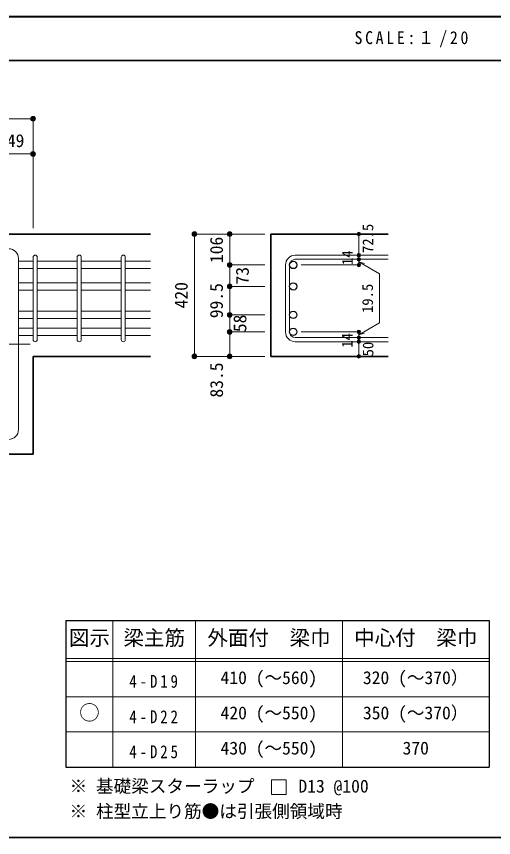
# Model space of a CAD drawing. Units: millimetres at full size, sheet at 1:20; some dimension numbers follow another scale. Extents: x -3982 to 3969, y -2797 to 2801.
# Drawn here: x 796 to 2422, y 2 to 2801 of the extents above; entities that cross this region are included whole.
import ezdxf
from ezdxf.enums import TextEntityAlignment as Align

# ---------------------------------------------------------------- set-up
doc = ezdxf.new("R2010")
doc.units = ezdxf.units.MM
doc.header["$LTSCALE"] = 20
doc.header["$PDMODE"] = 32
doc.header["$PDSIZE"] = 12
doc.linetypes.add('CHAIN1', pattern=[8, 5, -1, 1, -1])
for name, color, linetype, lineweight in [('6-1_躯体線', 2, 'Continuous', 35), ('6-4_フープ', 7, 'Continuous', 18), ('6-5_梁主筋', 7, 'Continuous', 18), ('6-6_S.T.P.', 7, 'Continuous', 18), ('6-7_文字', 7, 'Continuous', 18), ('6-D_寸法', 4, 'Continuous', 9), ('6-E_枠', 7, 'Continuous', 18), ('F-0_枠', 6, 'Continuous', 40)]:
    doc.layers.add(name, color=color, linetype=linetype, lineweight=lineweight)
doc.styles.add('ＭＳ ゴシック', font='')
doc.styles.get('ＭＳ ゴシック').set_extended_font_data('MS Gothic')

msp = doc.modelspace()

# ---------------------------------------------------------------- linework, layer by layer
at = {"layer": '6-1_躯体線'}
for p, q in [((1253.29, 2059.12), (103.29, 2059.12)), ((1662.96, 2059.12), (2062.96, 2059.12)), ((1662.96, 2059.12), (1662.96, 1642.12)), ((853.29, 1309.12), (853.29, 1642.12)), ((1253.29, 1642.12), (853.29, 1642.12)), ((1662.96, 1642.12), (2062.96, 1642.12)), ((853.29, 1309.12), (648.79, 1309.12))]:
    msp.add_line(p, q, dxfattribs=at)
at = {"layer": '6-4_フープ'}
msp.add_line((803.29, 1392.62), (803.29, 1975.62), dxfattribs=at)
for centre, start, end in [((769.79, 1975.62), 0, 90), ((769.79, 1392.62), 270, 0)]:
    msp.add_arc(centre, 33.5, start, end, dxfattribs=at)
at = {"layer": '6-5_梁主筋'}
for p, q in [((853.29, 1966.07), (803.29, 1966.07)), ((1003.29, 1966.07), (867.29, 1966.07)), ((1153.29, 1966.07), (1017.29, 1966.07)), ((1253.29, 1966.07), (1167.29, 1966.07)), ((853.29, 1941.07), (803.29, 1941.07)), ((1003.29, 1941.07), (867.29, 1941.07)), ((1153.29, 1941.07), (1017.29, 1941.07)), ((1253.29, 1941.07), (1167.29, 1941.07)), ((853.29, 1893.12), (803.29, 1893.12)), ((1003.29, 1893.12), (867.29, 1893.12)), ((1153.29, 1893.12), (1017.29, 1893.12)), ((1253.29, 1893.12), (1167.29, 1893.12)), ((853.29, 1868.12), (803.29, 1868.12)), ((1003.29, 1868.12), (867.29, 1868.12)), ((1153.29, 1868.12), (1017.29, 1868.12)), ((1253.29, 1868.12), (1167.29, 1868.12)), ((853.29, 1796.12), (803.29, 1796.12)), ((1003.29, 1796.12), (867.29, 1796.12)), ((1153.29, 1796.12), (1017.29, 1796.12)), ((1253.29, 1796.12), (1167.29, 1796.12)), ((853.29, 1771.12), (803.29, 1771.12)), ((1003.29, 1771.12), (867.29, 1771.12)), ((1153.29, 1771.12), (1017.29, 1771.12)), ((1253.29, 1771.12), (1167.29, 1771.12)), ((803.29, 1738.12), (853.29, 1738.12)), ((1003.29, 1738.12), (867.29, 1738.12)), ((1153.29, 1738.12), (1017.29, 1738.12)), ((1253.29, 1738.12), (1167.29, 1738.12)), ((803.29, 1713.12), (853.29, 1713.12)), ((1003.29, 1713.12), (867.29, 1713.12)), ((1153.29, 1713.12), (1017.29, 1713.12)), ((1253.29, 1713.12), (1167.29, 1713.12))]:
    msp.add_line(p, q, dxfattribs=at)
at = {"layer": '6-5_梁主筋', "color": 3, "lineweight": 25}
for centre in [(1739.46, 1953.57), (1739.46, 1880.62), (1739.46, 1783.62), (1739.46, 1725.62)]:
    msp.add_circle(centre, 12.5, dxfattribs=at)
at = {"layer": '6-6_S.T.P.'}
for p, q in [((853.29, 1699.12), (853.29, 1980.07)), ((853.29, 1699.12), (853.29, 1979.68)), ((853.29, 1699.12), (853.29, 1979.68)), ((853.29, 1699.12), (853.29, 1979.68)), ((867.29, 1699.12), (867.29, 1980.07)), ((867.29, 1699.12), (867.29, 1979.68)), ((867.29, 1699.12), (867.29, 1979.68)), ((867.29, 1699.12), (867.29, 1979.68)), ((1003.29, 1699.12), (1003.29, 1980.07)), ((1017.29, 1699.12), (1017.29, 1980.07)), ((1153.29, 1699.12), (1153.29, 1980.07)), ((1167.29, 1699.12), (1167.29, 1980.07)), ((1746.46, 1987.07), (2062.96, 1987.07)), ((1746.46, 1973.07), (2062.96, 1973.07)), ((1712.96, 1953.57), (1712.96, 1725.62)), ((1726.96, 1953.57), (1726.96, 1725.62)), ((1746.46, 1706.12), (2062.96, 1706.12)), ((1746.46, 1692.12), (2062.96, 1692.12))]:
    msp.add_line(p, q, dxfattribs=at)
for centre, radius, start, end in [((860.29, 1980.07), 7, 0, 180), ((860.29, 1980.07), 7, 0, 180), ((860.29, 1980.07), 7, 0, 180), ((860.29, 1980.07), 7, 0, 180), ((1010.29, 1980.07), 7, 0, 180), ((1160.29, 1980.07), 7, 0, 180), ((1746.46, 1953.57), 33.5, 90, 180), ((1746.46, 1953.57), 19.5, 90, 180), ((1746.46, 1725.62), 33.5, 180, 270), ((1746.46, 1725.62), 19.5, 180, 270), ((860.29, 1699.12), 7, 180, 0), ((860.29, 1699.12), 7, 180, 0), ((860.29, 1699.12), 7, 180, 0), ((860.29, 1699.12), 7, 180, 0), ((1010.29, 1699.12), 7, 180, 0), ((1160.29, 1699.12), 7, 180, 0)]:
    msp.add_arc(centre, radius, start, end, dxfattribs=at)
at = {"layer": '6-7_文字'}
msp.add_lwpolyline([(1664.94, 148.41), (1714.94, 148.41), (1714.94, 198.41), (1664.94, 198.41)], close=True, dxfattribs=at)
at = {"layer": '6-D_寸法'}
for p, q in [((103.29, 2452.15), (853.29, 2452.15)), ((853.29, 2452.15), (853.29, 2332.15)), ((704.29, 2332.15), (853.29, 2332.15)), ((853.29, 2332.15), (853.29, 2079.12)), ((1402.96, 2059.12), (1522.96, 2059.12)), ((1402.96, 2059.12), (1402.96, 1642.12)), ((1522.96, 2059.12), (1642.96, 2059.12)), ((1962.96, 1987.65), (1962.96, 2059.12)), ((1962.96, 1973.07), (1962.96, 1987.07)), ((1962.96, 1963.9), (1982.28, 1958.72)), ((1962.96, 1963.9), (2033.02, 1923.45)), ((1962.96, 1953.57), (1766.87, 1953.57)), ((2033.02, 1923.45), (2033.02, 1756.32)), ((1522.96, 1880.62), (1642.96, 1880.62)), ((1522.96, 1783.62), (1642.96, 1783.62)), ((1522.96, 1783.62), (1522.96, 1725.62)), ((1962.96, 1715.87), (2033.02, 1756.32)), ((1962.96, 1725.62), (1766.87, 1725.62)), ((1962.96, 1706.12), (1962.96, 1725.62)), ((1962.96, 1715.87), (1982.28, 1721.05)), ((1962.96, 1692.12), (1962.96, 1706.12)), ((1962.96, 1642.12), (1962.96, 1692.12)), ((1402.96, 1642.12), (1522.96, 1642.12)), ((1402.96, 1642.12), (1512.82, 1642.12)), ((1522.96, 1642.12), (1642.96, 1642.12))]:
    msp.add_line(p, q, dxfattribs=at)
at = {"layer": '6-D_寸法', "linetype": 'CHAIN1'}
msp.add_line((103.29, 1684.12), (853.29, 1684.12), dxfattribs=at)
at = {"layer": '6-D_寸法'}
for points in [[(1522.96, 2059.12), (1522.96, 1953.57), (1642.96, 1953.57)], [(1962.96, 1953.57), (1962.96, 1973.65), (1962.96, 1953.57)], [(1522.96, 1953.57), (1522.96, 1880.62), (1522.96, 1783.62)], [(1522.96, 1642.12), (1522.96, 1725.62), (1642.96, 1725.62)]]:
    msp.add_lwpolyline(points, dxfattribs=at)
for centre, radius in [((853.29, 2452.15), 8), ((853.29, 2452.15), 7.2), ((853.29, 2452.15), 6.4), ((853.29, 2452.15), 5.6), ((853.29, 2452.15), 4.8), ((853.29, 2452.15), 4), ((853.29, 2452.15), 3.2), ((853.29, 2452.15), 2.4), ((853.29, 2452.15), 1.6), ((853.29, 2452.15), 0.8), ((853.29, 2332.15), 8), ((853.29, 2332.15), 7.2), ((853.29, 2332.15), 6.4), ((853.29, 2332.15), 5.6), ((853.29, 2332.15), 4.8), ((853.29, 2332.15), 4), ((853.29, 2332.15), 3.2), ((853.29, 2332.15), 2.4), ((853.29, 2332.15), 1.6), ((853.29, 2332.15), 0.8), ((1402.96, 2059.12), 8), ((1402.96, 2059.12), 7.2), ((1402.96, 2059.12), 6.4), ((1402.96, 2059.12), 5.6), ((1402.96, 2059.12), 4.8), ((1402.96, 2059.12), 4), ((1402.96, 2059.12), 3.2), ((1402.96, 2059.12), 2.4), ((1402.96, 2059.12), 1.6), ((1402.96, 2059.12), 0.8), ((1522.96, 2059.12), 8), ((1522.96, 2059.12), 7.2), ((1522.96, 2059.12), 6.4), ((1522.96, 2059.12), 5.6), ((1522.96, 2059.12), 4.8), ((1522.96, 2059.12), 4), ((1522.96, 2059.12), 3.2), ((1522.96, 2059.12), 2.4), ((1522.96, 2059.12), 1.6), ((1522.96, 2059.12), 0.8), ((1962.96, 2059.12), 4), ((1962.96, 2059.12), 3.6), ((1962.96, 2059.12), 3.2), ((1962.96, 2059.12), 2.8), ((1962.96, 2059.12), 2.4), ((1962.96, 2059.12), 2), ((1962.96, 2059.12), 1.6), ((1962.96, 2059.12), 1.2), ((1962.96, 2059.12), 0.8), ((1962.96, 2059.12), 0.4), ((1962.96, 1987.07), 4), ((1962.96, 1987.07), 3.6), ((1962.96, 1987.07), 3.2), ((1962.96, 1987.07), 2.8), ((1962.96, 1987.07), 2.4), ((1962.96, 1987.07), 2), ((1962.96, 1987.07), 1.6), ((1962.96, 1987.07), 1.2), ((1962.96, 1987.07), 0.8), ((1962.96, 1987.07), 0.4), ((1522.96, 1953.57), 8), ((1522.96, 1953.57), 7.2), ((1522.96, 1953.57), 6.4), ((1522.96, 1953.57), 5.6), ((1962.96, 1973.07), 4), ((1962.96, 1973.07), 3.6), ((1962.96, 1973.07), 3.2), ((1962.96, 1973.07), 2.8), ((1962.96, 1973.07), 2.4), ((1962.96, 1973.07), 2), ((1962.96, 1973.07), 1.6), ((1962.96, 1973.07), 1.2), ((1962.96, 1973.07), 0.8), ((1962.96, 1973.07), 0.4), ((1522.96, 1953.57), 4.8), ((1522.96, 1953.57), 4), ((1522.96, 1953.57), 3.2), ((1522.96, 1953.57), 2.4), ((1522.96, 1953.57), 1.6), ((1522.96, 1953.57), 0.8), ((1962.96, 1953.57), 4), ((1962.96, 1953.57), 3.6), ((1962.96, 1953.57), 3.2), ((1962.96, 1953.57), 2.8), ((1962.96, 1953.57), 2.4), ((1962.96, 1953.57), 2), ((1962.96, 1953.57), 1.6), ((1962.96, 1953.57), 1.2), ((1962.96, 1953.57), 0.8), ((1962.96, 1953.57), 0.4), ((1522.96, 1880.62), 8), ((1522.96, 1880.62), 7.2), ((1522.96, 1880.62), 6.4), ((1522.96, 1880.62), 5.6), ((1522.96, 1880.62), 4.8), ((1522.96, 1880.62), 4), ((1522.96, 1880.62), 3.2), ((1522.96, 1880.62), 2.4), ((1522.96, 1880.62), 1.6), ((1522.96, 1880.62), 0.8), ((1522.96, 1783.62), 8), ((1522.96, 1783.62), 7.2), ((1522.96, 1783.62), 6.4), ((1522.96, 1783.62), 5.6), ((1522.96, 1783.62), 4.8), ((1522.96, 1783.62), 4), ((1522.96, 1783.62), 3.2), ((1522.96, 1783.62), 2.4), ((1522.96, 1783.62), 1.6), ((1522.96, 1783.62), 0.8), ((1522.96, 1725.62), 8), ((1522.96, 1725.62), 7.2), ((1522.96, 1725.62), 6.4), ((1522.96, 1725.62), 5.6), ((1522.96, 1725.62), 4.8), ((1522.96, 1725.62), 4), ((1522.96, 1725.62), 3.2), ((1522.96, 1725.62), 2.4), ((1522.96, 1725.62), 1.6), ((1522.96, 1725.62), 0.8), ((1962.96, 1725.62), 4), ((1962.96, 1706.12), 4), ((1962.96, 1725.62), 3.6), ((1962.96, 1706.12), 3.6), ((1962.96, 1725.62), 3.2), ((1962.96, 1706.12), 3.2), ((1962.96, 1725.62), 2.8), ((1962.96, 1706.12), 2.8), ((1962.96, 1725.62), 2.4), ((1962.96, 1706.12), 2.4), ((1962.96, 1725.62), 2), ((1962.96, 1706.12), 2), ((1962.96, 1725.62), 1.6), ((1962.96, 1706.12), 1.6), ((1962.96, 1725.62), 1.2), ((1962.96, 1706.12), 1.2), ((1962.96, 1725.62), 0.8), ((1962.96, 1725.62), 0.4), ((1962.96, 1692.12), 4), ((1962.96, 1692.12), 3.6), ((1962.96, 1692.12), 3.2), ((1962.96, 1692.12), 2.8), ((1962.96, 1692.12), 2.4), ((1962.96, 1692.12), 2), ((1962.96, 1692.12), 1.6), ((1962.96, 1692.12), 1.2), ((1962.96, 1706.12), 0.8), ((1962.96, 1692.12), 0.8), ((1962.96, 1706.12), 0.4), ((1962.96, 1692.12), 0.4), ((1402.96, 1642.12), 8), ((1402.96, 1642.12), 7.2), ((1402.96, 1642.12), 6.4), ((1402.96, 1642.12), 5.6), ((1402.96, 1642.12), 4.8), ((1402.96, 1642.12), 4), ((1402.96, 1642.12), 3.2), ((1402.96, 1642.12), 2.4), ((1402.96, 1642.12), 1.6), ((1402.96, 1642.12), 0.8), ((1522.96, 1642.12), 8), ((1522.96, 1642.12), 7.2), ((1522.96, 1642.12), 6.4), ((1522.96, 1642.12), 5.6), ((1522.96, 1642.12), 4.8), ((1522.96, 1642.12), 4), ((1522.96, 1642.12), 3.2), ((1522.96, 1642.12), 2.4), ((1522.96, 1642.12), 1.6), ((1522.96, 1642.12), 0.8), ((1962.96, 1642.12), 4), ((1962.96, 1642.12), 3.6), ((1962.96, 1642.12), 3.2), ((1962.96, 1642.12), 2.8), ((1962.96, 1642.12), 2.4), ((1962.96, 1642.12), 2), ((1962.96, 1642.12), 1.6), ((1962.96, 1642.12), 1.2), ((1962.96, 1642.12), 0.8), ((1962.96, 1642.12), 0.4)]:
    msp.add_circle(centre, radius, dxfattribs=at)
at = {"layer": '6-D_寸法', "color": 7}
for p in [(853.29, 2452.15), (853.29, 2332.15), (1402.96, 2059.12), (1522.96, 2059.12), (1962.96, 2059.12), (1962.96, 1987.07), (1522.96, 1953.57), (1962.96, 1973.07), (1962.96, 1953.57), (1522.96, 1880.62), (1522.96, 1783.62), (1522.96, 1725.62), (1962.96, 1725.62), (1962.96, 1706.12), (1962.96, 1692.12), (1402.96, 1642.12), (1522.96, 1642.12), (1962.96, 1642.12)]:
    msp.add_point(p, dxfattribs=at)
at = {"layer": '6-E_枠', "color": 3, "lineweight": 25}
for p, q in [((965.14, 741.85), (965.14, 241.85)), ((965.14, 741.85), (2406.83, 741.85)), ((2406.83, 741.85), (2406.83, 241.85)), ((965.14, 241.85), (2406.83, 241.85))]:
    msp.add_line(p, q, dxfattribs=at)
at = {"layer": '6-E_枠'}
for p, q in [((1125.14, 741.85), (1125.14, 241.85)), ((1406.83, 741.85), (1406.83, 241.85)), ((1906.83, 741.85), (1906.83, 241.85)), ((965.14, 611.85), (2406.83, 611.85)), ((965.14, 601.85), (2406.83, 601.85)), ((965.14, 481.85), (2406.83, 481.85)), ((965.14, 361.85), (2406.83, 361.85))]:
    msp.add_line(p, q, dxfattribs=at)
at = {"layer": 'F-0_枠'}
msp.add_line((-3981.92, 2800.77), (3969.4, 2800.77), dxfattribs=at)
at = {"layer": 'F-0_枠', "color": 2, "lineweight": 35}
for p, q in [((-3981.92, 2650.77), (2482.4, 2650.77)), ((2482.4, 1.97), (-3981.92, 1.97))]:
    msp.add_line(p, q, dxfattribs=at)

# ---------------------------------------------------------------- texts
at = {"layer": '6-7_文字', "color": 2, "style": 'ＭＳ ゴシック'}
for s, p in [('図示', (975.14, 641.85)), ('梁主筋', (1160.98, 641.85)), ('外面付\u3000梁巾', (1446.83, 641.85)), ('中心付\u3000梁巾', (1946.83, 641.85)), ('○', (1010.14, 386.85))]:
    msp.add_text(s, height=51.32, dxfattribs=at).set_placement(p, align=Align.BOTTOM_LEFT)
at = {"layer": '6-7_文字', "style": 'ＭＳ ゴシック'}
for s, p in [('410 (～560)', (1491.83, 511.85)), ('320 (～370）', (1976.83, 511.85)), ('420 (～550)', (1491.83, 391.85)), ('350 (～370）', (1976.83, 391.85)), ('430 (～550)', (1491.83, 271.85)), ('370', (2111.83, 271.85)), ('※ 基礎梁スターラップ     D13 @100', (977.51, 142.13)), ('※ 柱型立上り筋●は引張側領域時', (977.51, 56.45))]:
    msp.add_text(s, height=43.99, dxfattribs=at).set_placement(p, align=Align.BOTTOM_LEFT)
at = {"layer": '6-7_文字', "color": 2, "insert": (1948.17, 2695.77), "char_height": 43.99, "attachment_point": 7, "style": 'ＭＳ ゴシック'}
msp.add_mtext('\\T1.34;\\W0.9;SCALE:１/20', dxfattribs=at)
at = {"layer": '6-7_文字', "char_height": 43.99, "attachment_point": 7, "style": 'ＭＳ ゴシック'}
for s, insert in [('\\T1.38;\\W0.85;4-D19', (1180.98, 511.85)), ('\\T1.38;\\W0.85;4-D22', (1180.98, 391.85)), ('\\T1.38;\\W0.85;4-D25', (1180.98, 271.85))]:
    msp.add_mtext(s, dxfattribs=dict(at, insert=insert))
at = {"layer": '6-D_寸法', "style": 'ＭＳ ゴシック'}
msp.add_text('149', height=43.99, dxfattribs=at).set_placement((733.79, 2342.15), align=Align.BOTTOM_LEFT)
for s, height, p in [('72.5', 36.66, (2023.09, 1994.25)), ('106', 43.99, (1512.96, 1960.06)), ('14', 36.66, (1952.96, 1953.18)), ('73', 43.99, (1601.16, 1887.1)), ('420', 43.99, (1392.96, 1805.62)), ('99.5', 43.99, (1512.96, 1772.12)), ('19.5', 36.66, (2021.94, 1789.89)), ('58', 43.99, (1592.96, 1724.62)), ('14', 36.66, (1952.56, 1671.44)), ('50', 36.66, (2023.58, 1642.03)), ('83.5', 43.99, (1513.27, 1501.66))]:
    msp.add_text(s, height=height, rotation=90, dxfattribs=at).set_placement(p, align=Align.BOTTOM_LEFT)

doc.saveas('drawing.dxf')
